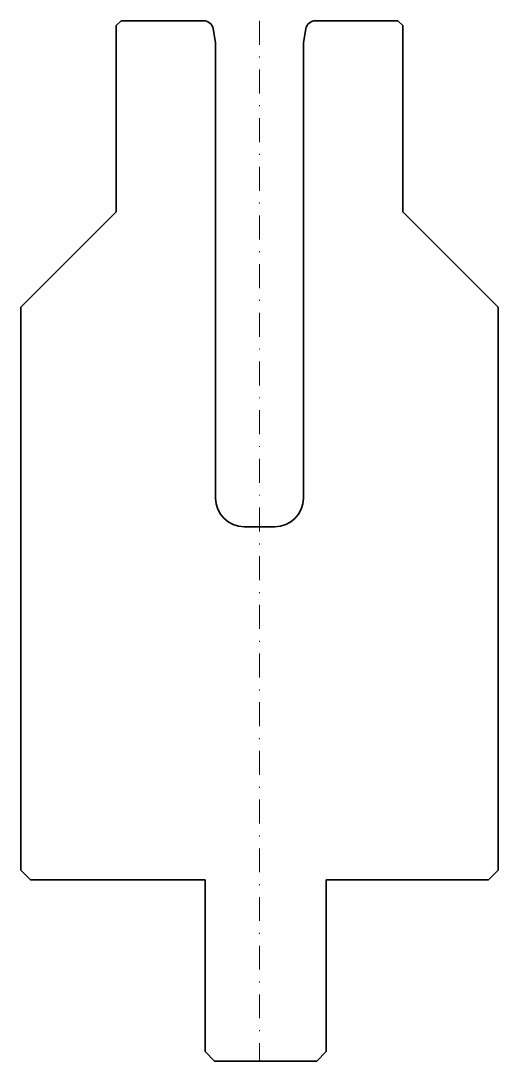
# Model space of a CAD drawing. Header units: millimetres. Extents: x -25 to 25, y -109 to 0.
import ezdxf

# ---------------------------------------------------------------- set-up
doc = ezdxf.new("R2010")
doc.units = ezdxf.units.MM
doc.header["$LTSCALE"] = 5
doc.linetypes.add('AUSGEZOGEN', pattern=[0])
doc.linetypes.add('DASHDOT', pattern=[1, 0.5, -0.25, 0, -0.25])
doc.layers.add('2', color=7, linetype='Continuous')
doc.layers.add('5', color=3, linetype='Continuous', true_color=0x00ff00)

msp = doc.modelspace()

# ---------------------------------------------------------------- linework, layer by layer
at = {"layer": '2', "color": 7, "linetype": 'AUSGEZOGEN', "lineweight": 35}
for p, q in [((-14.5, 0), (-15, -0.5)), ((-5.84, 0), (-14.5, 0)), ((14.5, 0), (5.84, 0)), ((15, -0.5), (14.5, 0)), ((-15, -0.5), (-15, -20)), ((-4.6, -2.27), (-4.85, -0.83)), ((4.85, -0.83), (4.6, -2.27)), ((15, -20), (15, -0.5)), ((-4.6, -50), (-4.6, -2.27)), ((4.6, -2.27), (4.6, -50)), ((-15, -20), (-25, -30)), ((25, -30), (15, -20)), ((-25, -30), (-25, -89)), ((25, -89), (25, -30)), ((1.6, -53), (-1.6, -53)), ((-25, -89), (-24, -90)), ((24, -90), (25, -89)), ((-24, -90), (-5.7, -90)), ((-5.7, -90), (-5.7, -108)), ((7, -108), (7, -90)), ((7, -90), (24, -90)), ((-5.7, -108), (-4.7, -109)), ((-4.7, -109), (6, -109)), ((6, -109), (7, -108))]:
    msp.add_line(p, q, dxfattribs=at)
for centre, radius, start, end in [((-5.84, -1), 1, 10, 90), ((5.84, -1), 1, 90, 170), ((-1.6, -50), 3, 180, 270), ((1.6, -50), 3, 270, 0)]:
    msp.add_arc(centre, radius, start, end, dxfattribs=at)
at = {"layer": '5', "color": 3, "linetype": 'DASHDOT', "lineweight": 18, "true_color": 0x00ff00}
msp.add_line((0, 0), (0, -109), dxfattribs=at)

doc.saveas('drawing.dxf')
